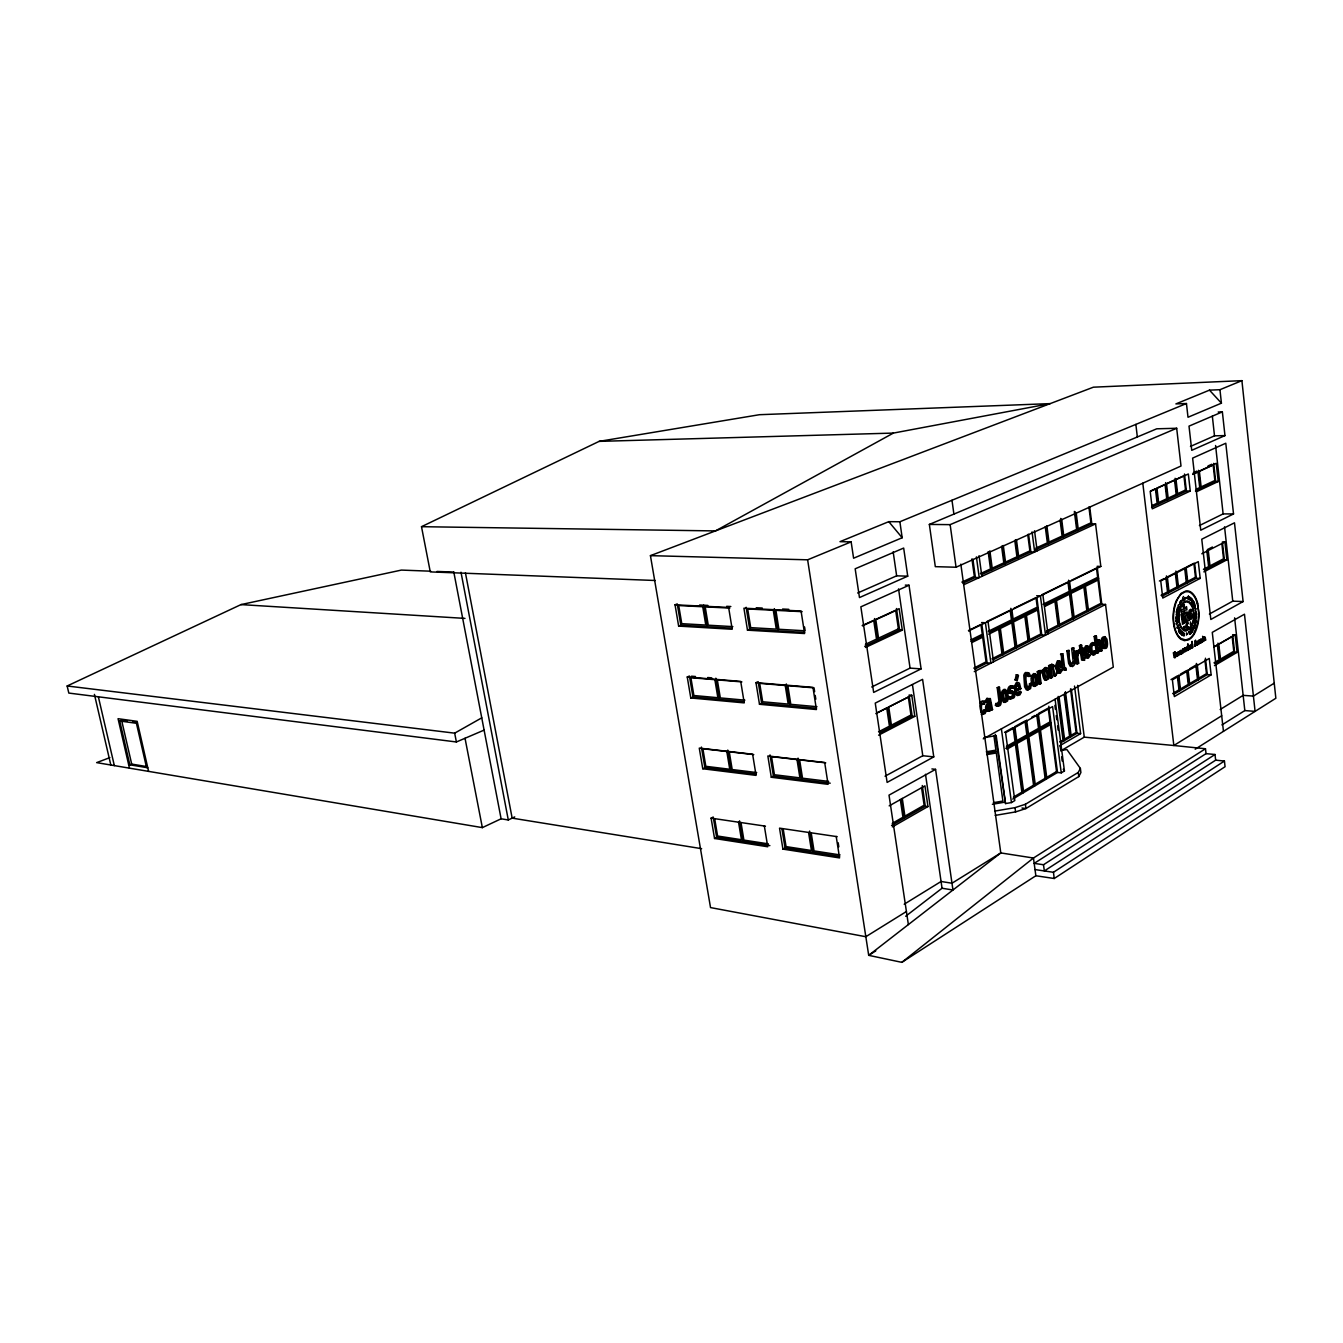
<?xml version="1.0" encoding="UTF-8"?>
<svg xmlns="http://www.w3.org/2000/svg" width="1343" height="1343" viewBox="0 0 1343 1343"><rect width="100%" height="100%" fill="white"/><g stroke="black" fill="none" stroke-linecap="round" stroke-linejoin="round"><path stroke-width="1.5" d="M1186.373 634.735L1187.027 633.913L1186.675 634.803M1190.536 630.874L1190.956 633.006M1176.552 615.363L1177.106 614.406L1176.821 615.262M1191.543 611.501L1191.342 609.688M1195.085 617.209L1195.169 615.95M1175.847 620.281L1175.998 621.54M1186.154 606.717L1186.02 607.64A1.897 0.99 -87.5 0 1 1185.701 607.959L1184.408 608.597L1183.485 604.971L1184.375 604.551M1191.812 632.167L1191.291 630.203M1203.026 638.345L1203.395 641.031M1195.572 612.593L1195.505 610.914M1177.66 620.835L1177.542 619.694M1030.249 684.88L1030.282 683.369L1031.542 683.469L1030.551 688.64L1027.664 690.017L1025.515 685.182L1025.078 675.411A4.717 2.686 -86.3 0 1 1026.992 672.541L1029.057 672.893L1030.551 675.965L1028.268 676.402L1026.824 674.354M1191.862 598.659L1191.442 600.757M1205.007 637.925L1205.024 636.985M1181.689 601.513L1181.571 602.252M1184.392 628.759L1184.711 628.222M1177.207 656.022L1176.904 653.269M1193.608 605.525L1193.407 605.189A3.559 1.83 -87.6 0 1 1193.222 604.602L1193.255 603.645A2.82 1.444 -87.5 0 1 1193.507 603.141L1193.86 602.285M1187.38 598.139L1187.9 599.129L1188.454 597.937M1183.905 626.56L1184.66 629.38M987.844 709.423L989.858 707.157L991.134 707.257L991.487 708.886C987.76 716.742 983.899 702.909 990.563 702.742L990.899 704.487C985.342 704.706 989.455 713.116 991.134 707.257M1191.291 598.592L1190.183 598.055A2.166 1.125 -87.6 0 0 1190.066 598.659L1190.486 600.203M1190.486 622.816L1190.553 621.91M1196.244 620.55L1195.858 622.531M1175.024 657.264L1175.394 656.19A3.811 1.981 -86.8 0 0 1175.377 655.367L1174.705 651.909M1191.258 624.411L1190.972 624.931M1030.282 683.369L1028.184 687.616L1026.707 687.901M1031.542 683.469L1030.534 684.007C1027.513 697.873 1022.376 668.159 1029.527 676.503M1176.25 612.324L1176.535 611.031L1177.895 612.089M1195.958 618.015L1196.093 618.871M1195.102 613.449L1195.102 613.684A4.432 2.283 -87.4 0 0 1195.102 614.322L1195.136 614.624M1190.704 600.573L1190.15 600.203A1.981 1.024 -87.6 0 1 1189.73 598.458L1189.864 597.719A2.434 1.259 -87.6 0 1 1190.049 597.333L1191.308 598.39M1178.113 612.123L1177.929 613.197L1176.586 612.072M1204.621 640.342L1204.856 638.21M1182.444 623.152L1181.202 615.06M1175.175 651.791L1175.578 656.223M1179.221 608.261L1179.523 607.59A2.333 1.225 -87.5 0 0 1179.624 607.002L1178.936 605.878M1189.059 596.661L1188.857 598.726M1188.454 596.292L1188.169 598.239M1194.498 644.674L1195.052 646.352L1194.951 640.812M1204.923 640.359L1205.292 637.656L1205.645 639.906M1177.307 628.104L1177.71 626.123A12.121 6.279 -87.2 0 1 1178.214 624.747L1178.365 624.931A3.173 1.645 -87.2 0 1 1178.533 625.553M1178.818 609.403L1178.298 611.099M1189.411 596.88L1189.26 599.28M1194.515 622.094L1194.179 623.169M1204.184 638.093L1204.52 637.22M1177.945 654.041L1178.113 652.245M1192.45 602.403L1193.037 600.674M1195.539 640.107L1195.673 645.681M1194.682 624.042L1194.901 625.452M1201.951 638.966L1202.673 641.534M1175.796 617.159L1175.763 617.511A2.602 1.36 -87.3 0 0 1175.897 618.67L1176.166 619.022M1175.864 653.923L1176.233 652.832M1198.863 642.139L1199.215 643.985L1199.97 641.769M1198.376 643.146L1198.09 644.237A2.753 1.41 -87 0 1 1197.1 645.076M1199.803 642.81L1198.678 643.247M1187.598 644.774L1187.917 643.717L1188.572 648.854M1191.778 642.424L1192.08 641.366L1192.752 646.503M1090.634 647.192L1091.809 644.623L1094.545 645.295L1095.065 643.65A3.878 2.115 -86.9 0 0 1093.655 642.625L1091.557 644.12L1091.02 649.206M1189.965 648.568L1189.545 647.041M1076.566 653.487L1076.465 655.619L1077.707 655.703L1080.158 650.549L1077.841 651.405L1077.707 655.703M1038.962 673.481L1038.861 675.663L1040.12 675.747C1038.962 672.222 1043.041 672.944 1042.672 670.459L1040.254 671.382L1040.12 675.747M1175.528 656.828L1175.36 657.348A1.947 1.007 -86.8 0 1 1174.672 657.852L1174.269 657.516M1195.706 623.605L1195.119 625.435M1176.77 609.856L1177.391 607.724M1180.766 601.647L1181.034 600.674M1190.301 624.243L1190.687 624.747M1073.812 663.576L1074.064 662.149M1106.061 646.453L1106.548 644.439A14.84 8.108 -86.9 0 0 1105.977 639.788L1104.483 638.613L1103.459 641.131A14.723 7.974 -87 0 0 1104.03 645.782L1105.524 646.973L1106.212 645.345M1176.418 653.504L1176.384 653.823A2.166 1.125 -86.9 0 0 1176.418 654.326L1176.921 656.324M999.947 702.12L998.672 705.495L996.556 706.233L995.415 705.209L996.019 703.463L997.295 703.564A2.82 1.628 -85.9 0 0 998.47 704.353L1000.182 701.147L998.47 687.767L999.511 687.23C998.873 688.153 1005.353 710.044 996.674 705.31L995.415 705.209M1047.741 677.779L1048.245 675.68A15.361 8.679 -86.3 0 0 1047.624 670.896L1046.029 669.704L1044.921 672.339A15.243 8.545 -86.5 0 0 1045.559 677.124L1047.154 678.316L1048.01 675.193A22.949 12.994 -86.3 0 0 1047.893 673.615M1049.756 667.353L1051.754 663.962L1053.751 666.883M1006.931 698.595L1006.31 700.895M1181.79 632.268L1181.42 634.4L1182.411 634.416A2.401 1.242 -87.1 0 0 1182.528 632.519L1182.36 632.15A2.434 1.259 -87.1 0 0 1181.991 632.033M1075.911 651.254L1074.954 651.758L1076.465 663.643L1077.724 663.727L1078.664 663.207L1077.153 651.338L1075.911 651.254L1076.465 655.619L1077.019 650.633L1080.158 650.549M1038.861 675.663L1039.448 670.577L1042.672 670.459M1177.828 627.382L1177.71 626.123L1177.207 627.92M1182.629 598.693L1182.713 599.935M1176.619 616.739L1176.35 618.149M1183.032 613.869L1184.006 622.749M1188.857 649.693L1187.699 650.398A3.139 1.628 -87 0 1 1187.262 650.549L1186.641 649.978A2.434 1.259 -86.9 0 1 1186.473 649.24L1187.531 646.789L1188.236 649.357M1015.157 679.843L1016.282 674.757L1017.541 674.841L1018.447 675.714L1017.188 680.632L1015.157 679.843L1017.188 680.632M1016.416 679.927L1017.541 674.841M1010.406 699.132L1008.559 698.427L1008.962 696.614L1010.238 696.715C1013.226 699.72 1015.711 691.544 1011.699 693.441C1006.914 694.348 1009.13 683.419 1013.663 686.424L1013.26 688.204L1010.977 687.75M1013.26 688.204L1011.313 688.036C1006.629 693.508 1016.617 689.026 1014.838 694.868A3.341 1.914 -86 0 1 1014.049 697.705L1010.708 699.099L1010.238 696.715M1195.522 621.104L1195.438 620.063A31.359 16.183 -86.9 0 0 1194.901 619.643A11.617 5.96 -87.3 0 0 1194.716 620.466L1194.649 621.759M1193.675 625.687L1193.373 627.131A3.475 1.779 -87.3 0 0 1193.642 627.718L1194.363 628.071A1.779 0.923 -87.2 0 0 1194.011 625.066L1193.591 625.25A2.501 1.293 -87.2 0 0 1193.306 625.804A1.83 0.94 -87.2 0 0 1193.558 628.39L1194.28 628.222M1011.984 688.12L1012.404 686.323C1007.905 683.369 1005.655 694.046 1010.339 693.374C1014.435 691.292 1012.018 699.636 1008.962 696.614M1187.682 644.925L1187.615 646.571A1.696 0.873 -86.9 0 0 1187.397 646.654A2.686 1.393 -86.9 0 0 1186.675 647.41L1186.473 649.24M1191.694 601.295L1192.181 599.398M1202.64 636.364L1202.925 640.477A2.804 1.427 -87.1 0 0 1203.11 641.215L1203.815 641.333M1176.904 617.411L1176.434 618.955M1178.667 631.109L1179.607 628.994M1178.281 626.023L1178.566 627.215M1008.862 689.748L1009.449 688.388M1194.85 604.149L1193.877 605.592M1195.975 621.54L1195.774 622.514M1191.409 632.939L1191.073 633.376A17.358 8.931 -86.9 0 0 1190.536 633.879L1190.301 634.114M1196.512 615.195L1196.579 614.859A2.082 1.074 -87.4 0 0 1196.596 614.271L1196.495 613.231M1201.162 642.307L1201.246 641.853A6.833 3.509 -87 0 0 1201.062 639.772L1200.743 639.302M1196.613 642.038L1196.764 641.736A1.712 0.873 -87 0 1 1197.268 641.45C1199.484 641.685 1195.891 641.769 1196.68 643.784A2.72 1.393 -87 0 0 1197.301 644.522L1197.721 644.405A2.82 1.444 -87 0 0 1198.124 643.65L1198.309 643.196M1174.101 652.329L1174.806 657.231M1194.968 606.6L1194.414 608.211M1090.717 648.635C1089.878 652.648 1094.579 658.557 1096.106 652.043L1094.058 650.986L1092.195 653.168L1090.952 650.566M1095.3 651.053C1092.547 658.456 1089.492 642.105 1094.545 645.295M1190.57 633.426L1190.267 631.378M1192.718 600.052L1192.097 601.933M1187.162 621.154L1187.061 614.859A3.324 1.712 -87.4 0 0 1186.859 613.969M1176.048 617.142L1176.065 618.166M980.743 703.883L984.402 703.967L984.99 702.204A4.13 2.401 -85.8 0 0 983.395 701.164C978.426 703.027 979.92 711.219 982.606 714.442L985.107 713.536L986.215 711.068L984.016 709.943L982.673 712.159L981.297 711.975M985.292 710.061L983.949 712.277L982.556 712.075C981.028 710.128 980.407 701.516 984.402 703.967M1189.848 649.307L1189.344 647.192M987.978 699.888L990.244 710.011L991.52 710.111L989.774 700.324L987.256 701.919L985.074 701.18L987.071 698.175L989.539 699.149M987.256 701.919L986.333 701.281L987.676 698.763L990.328 698.528L992.544 709.574L991.52 710.111M1093.286 645.228L1093.806 643.582A3.861 2.115 -86.9 0 0 1092.413 642.558C1087.998 643.969 1088.653 654.813 1093.084 654.897M1191.107 629.817L1191.56 629.061L1192.131 631.663M1089.408 654.343C1084.976 662.267 1085.295 641.115 1088.804 650.482L1085.765 652.161L1085.983 653.84L1089.895 651.741L1088.636 646.688A3.525 1.931 -86.8 0 0 1086.806 646.033L1085.043 649.676L1085.967 656.878L1088.434 658.137L1090.197 655.317L1088.166 654.276L1086.269 656.324L1085.245 655.031M1088.602 656.207L1088.166 654.276M996.674 705.31L997.295 703.564M1061.272 669.435C1056.723 677.56 1056.991 656.022 1060.634 665.524L1057.512 667.253L1057.73 668.965L1061.776 666.783L1060.466 661.663A3.576 1.998 -86.6 0 0 1058.569 661.008L1056.756 664.735L1057.713 672.037L1060.282 673.296L1062.078 670.409L1060.013 669.351L1058.771 671.315L1057.21 670.677M1060.013 669.351L1060.047 672.155L1057.562 673.33L1055.464 666.162L1057.327 660.924A3.576 1.998 -86.6 0 1 1059.224 661.579L1060.517 666.699L1061.776 666.783M1020.865 688.674L1015.358 690.856L1020.865 688.674L1019.488 683.453A3.66 2.098 -86.1 0 0 1017.507 682.815L1015.593 686.642L1016.181 692.87L1017.776 695.489L1019.857 694.935L1021.2 692.384L1020.327 691.393L1017.02 693.492L1015.593 690.738M1020.327 691.393C1019.421 695.54 1015.711 692.35 1016.651 689.278C1014.485 681.438 1024.373 687.196 1016.382 689.211L1016.617 690.957M1192.399 630.018L1193.037 628.977M1178.365 610.091L1178.6 608.765M1195.22 605.592L1194.196 606.65M1036.024 684.913L1036.897 681.757A15.461 8.78 -86.2 0 0 1036.259 676.956L1034.647 675.764L1033.539 678.4A15.344 8.646 -86.3 0 0 1034.177 683.234L1035.151 684.544L1036.376 683.872M1185.886 647.544L1185.886 651.372L1185.584 648.719M1192.987 602.822L1192.5 603.192A12.91 6.681 -87.4 0 0 1192.114 602.604L1191.946 602.352M1043.813 671.047L1045.408 669.519L1046.365 670.812A15.361 8.679 -86.3 0 1 1046.986 675.596L1045.257 678.349M1183.569 596.477L1182.679 597.786M1002.952 692.081L1002.415 694.213A15.596 8.948 -86 0 0 1002.785 697.739M1176.602 624.294L1177.828 622.229M1178.533 631.126L1179.439 627.97M1199.769 642.39L1199.014 641.131M1189.999 631.025L1190.217 630.673A2.115 1.091 -87.2 0 1 1190.536 630.455M1029.292 688.539L1029.745 687.498M1179.255 628.44L1178.499 630.035M1184.358 605.391L1184.173 605.978A1.998 1.041 -87.5 0 0 1184.157 606.633L1184.408 608.597M1196.277 618.804L1196.579 616.739M1183.065 649.508L1183.317 652.564M1193.457 604.149L1194.095 602.923M1194.632 604.014L1193.893 605.257L1193.172 604.115M1188.941 598.038L1189.378 597.165M1177.223 618.569L1177.442 617.679M1015.61 685.652C1017.826 682.11 1017.474 688.17 1019.673 687.465M995.213 815.402L1015.593 811.911L1025.968 808.52L1078.782 776.59L1080.897 772.544L1080.376 768.414L1066.846 749.528L1061.054 750.468M1184.476 622.497L1183.72 610.947L1182.344 611.82M1019.555 693.307L1017.222 695.523L1014.922 692.77L1014.318 686.558L1016.231 682.714A3.66 2.098 -86.1 0 1 1017.641 682.731M994.626 811.138L1015.006 807.647L1025.397 804.272L1078.244 772.46L1080.376 768.414M1195.941 612.442L1195.874 610.931M1188.924 647.242L1189.545 648.904M1178.566 604.635L1178.281 605.206A2.552 1.326 -87.5 0 0 1178.08 605.676L1178.147 607.221M1185.097 598.575L1185.013 597.685M985.98 701.801L986.585 700.71M1184.979 651.775L1184.644 652.01A2.132 1.108 -86.9 0 1 1184.358 651.909L1185.5 650.767L1184.627 649.458A2.652 1.377 -87 0 1 1184.341 649.29M1188.656 626.761L1188.756 627.366A4.298 2.216 -87.3 0 1 1188.001 628.406A2.199 1.142 -87.2 0 1 1187.615 628.608M1093.873 654.242L1094.478 653.252M1180.094 601.832L1180.732 605.089M1179.154 631.462L1179.792 632.671M1186.205 597.383L1185.987 598.558M983.831 713.418L984.503 712.344M1096.392 640.779C1101.361 635.81 1102.25 648.3 1101.982 650.667L1099.799 651.086C1098.641 649.492 1100.505 640.443 1096.711 642.206M1192.332 627.903L1192.399 627.802A2.501 1.293 -87.2 0 0 1192.131 628.289L1192.131 629.951M1180.396 601.379L1180.497 604.316L1179.607 603.225M1186.457 621.826L1184.543 622.883M1183.771 632.738L1184.09 635.071M1189.21 614.389L1189.932 613.063A1.863 0.957 -87.4 0 0 1190.251 613.214L1191.375 613.298A2.367 1.209 -87.4 0 1 1191.627 613.382L1191.812 613.55A2.417 1.242 -87.4 0 1 1192.198 614.523A4.23 2.182 -87.4 0 1 1192.332 616.303A2.166 1.108 -87.4 0 1 1192.248 617.058A3.609 1.863 -87.4 0 1 1191.409 618.905A4.063 2.098 -87.4 0 1 1190.771 619.375A6.765 3.492 -87.4 0 1 1190.016 619.559L1189.529 618.502A25.366 13.195 -87.3 0 0 1189.462 617.243L1189.428 616.79M989.338 710.531L989.858 707.157M1180.212 632.503L1179.171 632.335M1181.689 632.637L1181.101 634.299L1182.31 635.222M1184.073 623.102L1182.26 624.159M1181.068 614.674L1182.982 613.633M1182.797 649.189L1183.317 652.816M979.735 702.725L982.119 701.046A4.113 2.401 -85.8 0 1 983.378 701.634M1189.159 620.365L1187.279 621.389M1195.774 609.101L1195.085 609.89A1.763 0.907 -87.4 0 0 1194.884 610.242M1186.289 633.292L1186.406 633.191A2.401 1.242 -87.1 0 1 1186.742 633.073M1177.693 622.397L1176.451 623.387M1202.74 641.753L1201.935 639.369M1181.605 650.784L1180.732 651.54M1012.186 698.293L1012.79 697.605A3.341 1.914 -86 0 0 1013.226 696.782M1180.598 605.189L1180.161 603.964M1186.104 626.577L1187.128 625.452A2.048 1.058 -87.2 0 1 1187.296 624.394L1188.37 623.353M1179.07 606.683L1178.986 606.767A11.718 6.111 -87.6 0 1 1178.55 607.137L1178.348 607.271M1191.879 632.419L1191.98 632.301A6.833 3.525 -87.1 0 1 1192.248 632.016M1176.434 613.667L1176.199 614.825M1183.771 626.929L1183.435 629.128L1184.09 628.558M1193.02 647.326C1188.656 651.271 1192.248 639.671 1192.399 646.99M1183.015 600.992L1185.097 599.851M1182.595 605.508L1183.485 604.971M1192.836 631.042L1193.222 629.145M987.155 705.83L990.899 704.487M1098.608 639.772L1097.332 641.753L1097.516 645.093L1096.224 643.868M1195.186 749.209L1275.85 698.259L1241.906 380.657L1219.948 389.705L1221.425 403.169L1188.001 417.253L1186.457 403.521L899.877 521.755L902.177 537.737L853.594 558.218L851.143 541.867L807.63 559.813L868.703 955.343L901.841 962.343L1033.455 858.026L1205.477 748.756L1206.031 753.641L1034.177 863.381L1043.494 864.741L1215.012 754.497L1215.65 760.172L1044.334 870.952L1043.494 864.741M1105.155 648.233C1100.051 650.919 1099.329 634.702 1104.853 637.136M1184.845 627.92L1184.543 626.291M1087.712 657.65L1085.782 658.154L1084.321 655.602L1083.784 649.609L1085.564 645.949A3.509 1.931 -86.8 0 1 1087.394 646.621M1035.487 685.702L1033.371 686.34C1030.988 683.117 1029.51 675.697 1033.875 673.531L1035.621 675.009M1005.756 701.701L1003.574 702.372C1001.072 699.115 999.578 691.511 1004.077 689.328L1004.765 689.463M905.669 916.262L942.047 888.243L952.959 890.006L935.567 769.354L931.908 768.935M1072.738 665.641L1070.287 666.397L1068.642 663.425L1066.946 650.902L1069.162 650.465C1067.937 673.145 1079.47 663.828 1072.872 648.501L1073.829 647.997C1073.04 653.168 1078.849 663.241 1072.302 666.632L1069.884 663.509L1067.903 650.381M1182.982 649.122L1183.452 648.551A10.19 5.288 -86.9 0 1 1183.586 649.357L1183.619 649.794M901.841 962.343L1035.856 875.754L1054.255 878.507L1225.068 766.702L1224.43 761.028L1215.65 760.172M1035.017 869.576L1053.432 872.295L1224.43 761.028M1179.523 651.17L1179.624 654.847L1178.365 652.178M875.787 950.878L868.703 955.343L1000.787 852.923L1033.455 858.026L1035.856 875.754M1178.415 655.602L1177.794 653.134M1221.912 724.935L1244.827 710.581L1255.084 711.37L1244.474 614.204L1212.276 632.368L1223.456 731.347M906.424 911.511L865.815 936.726L710.531 907.583L650.432 555.649L1093.403 387.187L1241.906 380.657M1221.694 715.785L1173.849 745.499L1084.271 737.139L1060.903 750.787M1274.238 683.167L1253.422 696.094L1243.148 695.355L1220.166 709.507M1189.008 631.512L1189.797 634.081M1176.871 656.458L1175.998 654.142M904.208 904.208L941.057 881.495L951.986 883.224L1000.787 852.923L960.833 564.144M1199.87 639.704L1200.676 641.87A1.914 0.99 -87 0 0 1200.81 642.39M1012.723 799.085L1057.512 772.46L1061.255 772.863L1064.428 770.966L1055.078 699.233M995.264 734.352L1005.521 803.567L1011.447 802.56L1014.804 800.562L1005.571 732.69L1052.593 706.586L1061.255 772.863M1200.776 639.167L1201.733 641.954M1013.377 797.188L1021.872 792.152L1015.409 744.408L1006.847 749.243M1211.134 674.841L1174.353 696.581L1172.389 679.827L1209.271 658.439L1211.134 674.841L1207.307 674.589L1173.614 694.449M1172.657 693.559L1178.986 689.832L1177.341 675.915L1171.012 679.592M1214.458 665.624L1237.104 652.345L1235.174 634.819L1232.673 634.702L1234.603 652.211L1214.945 663.711M1214.005 662.854L1219.091 659.866L1217.413 644.858L1214.005 646.806M1060.651 742.763L1077.019 733.295L1080.611 733.631L1074.518 686.055M1180.363 674.169L1186.641 670.543L1188.236 684.393L1180.43 688.993L1178.801 675.076M1189.596 668.78L1195.841 665.171L1197.436 679.021L1189.663 683.604L1188.051 669.687M1059.56 745.835L1080.611 733.631M1059.627 741.94L1063.018 739.976L1057.579 698.142M1214.206 646.856L1235.174 634.819M892.239 823.377L902.949 817.266L900.314 799.505M891.551 825.458L925.293 806.203L927.963 806.539L924.941 785.856L889.184 805.867M892.34 826.902L927.963 806.539M484.101 730.105L456.385 741.974L68.812 693.072L67.15 685.988L454.673 733.16L481.751 717.85M1006.461 746.406L1015.023 741.571L1013.142 727.57L1004.547 732.321M1005.823 748.37L1050.998 722.819M1031.659 717.296L1035 715.433M1243.098 601.546L1210.832 619.476L1201.767 539.231L1234.486 522.813L1243.098 601.546L1232.756 601.16L1209.388 614.053M935.567 769.354L889.016 795.14L908.372 924.588M421.501 526.691L599.112 441.377L759.483 414.702L1050.176 403.622L893.38 433.084L715.433 530.921L421.501 526.691L430.28 571.9L655.233 580.495M837.226 836.672L779.528 828.144L782.919 849.112L785.034 847.953L839.61 856.414M983.244 738.851L1113.297 667.118L1105.541 604.451L1101.814 604.3L1046.046 632.788M933.771 756.898L887.119 782.415L875.25 703.111L922.591 679.357L933.771 756.898L922.792 755.723L885.054 776.204M1065.788 668.159L1064.68 667.975L1062.817 653.806L1060.584 654.242C1063.236 657.147 1058.922 670.795 1064.764 669.956L1066.023 670.039L1065.788 668.159L1064.529 668.075L1064.764 669.956M1084.372 658.204L1083.297 658.02L1081.635 645.261L1080.393 645.194L1079.436 645.698L1081.619 660.084L1084.607 660.084L1084.372 658.204L1083.113 658.137L1082.71 660.336M1038.878 683.856L1041.127 683.419L1039.532 671.299L1038.273 671.215L1037.283 671.735L1038.878 683.856L1041.127 683.419M1050.192 677.779L1052.425 677.342L1050.847 665.289L1049.588 665.205L1048.614 665.725L1050.192 677.779L1052.425 677.342M1053.902 675.781L1056.135 675.344C1059.543 669.099 1050.092 658.137 1051.435 669.687L1053.046 666.195L1055.162 675.865L1053.902 675.781L1052.694 667.27L1051.166 666.229M1076.465 663.643L1078.664 663.207M1096.274 652.983L1098.456 652.564L1096.392 636.078L1095.149 636.011L1094.209 636.515L1096.274 652.983L1098.456 652.564M1099.799 651.086L1101.982 650.667M1055.162 675.865L1056.135 675.344M1066.023 670.039C1060.181 670.879 1064.479 657.231 1061.843 654.326L1062.817 653.806M1182.176 599.7L1185.516 597.92M1180.766 601.782L1181.605 600.808M1039.532 671.299L1037.283 671.735M1048.614 665.725L1050.847 665.289M1074.954 651.758L1077.153 651.338M1079.302 649.458L1083.096 648.182L1083.314 649.928L1080.779 651.288L1079.52 651.221L1079.302 649.458L1083.096 648.182M1079.436 645.698L1081.635 645.261M1028.268 676.402L1030.551 675.965M996.019 703.463A2.82 1.628 -85.9 0 0 997.211 704.236L998.907 701.046L997.211 687.683L999.511 687.23M1071.227 664.466L1073.107 661.041L1071.63 648.417L1073.829 647.997M1069.162 650.465L1066.946 650.902M1094.209 636.515L1096.392 636.078M716.658 837.361L713.217 817.031L711.102 818.139L714.543 838.485L716.658 837.361L769.858 845.603M1162.064 596.242L1196.344 578.262L1200.189 578.363L1198.275 561.643L1160.755 580.965L1162.753 598.055L1200.189 578.363M1181.504 653.621L1182.26 652.329L1182.109 653.168A1.981 1.024 -86.9 0 1 1181.068 654.159A1.981 1.024 -86.9 0 1 1180.245 652.799M1204.386 570.221L1224.363 559.779L1226.881 559.846L1224.917 541.984L1222.399 541.934L1224.363 559.779M1203.865 571.883L1226.881 559.846M1161.074 595.285L1167.52 591.91L1165.842 577.708M1203.429 569.298L1208.616 566.595L1206.887 551.268M1205.661 640.124L1204.235 640.493L1204.016 637.17M878.54 731.817L889.435 726.177L886.733 708.063L875.804 713.62M879.665 732.959L912.166 716.104L914.835 716.339L911.763 695.254L909.093 695.036L912.166 716.104M878.591 735.175L914.835 716.339M1159.395 581.015L1164.23 578.531M1176.233 621.188L1177.358 620.735M974.279 671.651L1105.541 604.451M771.285 777.261L828.077 784.329L824.686 762.505L767.843 755.975L771.285 777.261L773.434 776.17L830.209 783.187M973.793 668.126L986.047 661.864L982.673 637.203L972.114 642.441M992.024 658.825L1001.962 653.756L998.655 629.296L988.683 634.232M1046.466 631.059L1057.982 625.183L1054.927 601.429L1045.005 606.331M1212.41 547.021L1207.424 549.572L1209.455 567.569M974.867 669.133L987.122 662.871L990.916 663.123L985.409 622.749L981.599 622.564M993.031 659.849L1041.748 634.97L1045.525 635.172L1040.405 595.906L1036.628 595.772M1201.817 553.786L1224.917 541.984M877.214 712.797L911.763 695.254M1176.065 620.298L1177.291 619.946M921.097 668.898L873.655 692.417L860.863 606.835L909.026 585.246L921.097 668.898L910.067 668.109L871.708 687.012M1233.529 513.949L1200.76 530.2L1192.618 458.114L1225.79 443.24L1233.529 513.949L1223.12 513.899L1199.4 525.583M971.039 639.839L982.27 634.282L980.927 624.445L968.471 630.522M988.398 631.26L1011.447 619.895L1010.154 610.192L987.055 621.456M1043.091 604.266L1069.162 591.407L1067.97 581.989L1041.95 594.68M971.023 641.417L983.345 635.323M989.287 632.385L1038.257 608.178M1044.418 605.122L1098.591 578.346M702.758 768.75L756.075 775.381L752.617 754.229L699.267 748.101L702.758 768.75L704.89 767.692L756.143 774.038M1013.696 608.463L1035.99 597.585L1037.249 607.154L1013.126 619.056L1011.833 609.369M1071.345 580.344L1096.492 568.072L1097.651 577.339L1070.74 590.618L1069.548 581.217M968.639 630.941L1100.824 566.427L1095.569 523.904L1091.825 523.871L1035.235 549.925M109.857 757.62L96.646 762.623L482.355 827.624L501.107 818.794L508.292 819.969L514.722 816.913M761.649 703.262L758.157 681.656L755.975 682.664L759.483 704.286L761.649 703.262L816.527 708.281M865.463 647.46L902.295 630.136L899.155 608.664L862.189 625.603M1196.697 491.639L1218.235 481.499L1216.221 463.335L1192.819 474.062M67.15 685.988L240.985 604.602L401.389 570.087L430.683 571.195M1190.267 491.034L1152.26 508.829L1150.212 491.42L1188.337 473.995L1190.267 491.034L1186.406 491.051L1151.589 507.318M865.429 644.304L876.509 639.117L873.773 620.667L862.659 625.754M1196.227 489.221L1199.719 487.576L1197.973 472.014L1192.702 474.415M864.724 646.369L899.609 629.985L902.295 630.136M1195.438 491.034L1215.7 481.516L1218.235 481.499M1152.227 505.522L1157.129 503.239L1155.433 488.751L1150.515 491.001M1196.428 616.555L1195.287 616.252M962.965 583.198L975.404 577.473L979.232 577.591L976.411 556.892M981.414 574.703L1030.887 551.923L1034.681 552.007L1032.045 531.895M964.207 584.524L1095.569 523.904M961.873 582.123L974.33 576.399L971.929 558.906M980.407 573.612L990.496 568.962L988.146 551.62M1035.671 548.213L1047.355 542.841L1045.257 526.624M1178.718 651.624L1178.6 651.691A4.298 2.233 -86.9 0 1 1178.197 651.842L1178.499 655.115M1193.373 472.669L1196.798 471.108M1208.012 465.971L1211.789 464.242M1201.817 642.34L1200.793 643.062M692.954 696.983L689.429 676.033L687.247 676.99L690.789 697.974L692.954 696.983L744.324 701.684M1186.054 609.806L1184.56 610.494L1184.996 613.818L1185.483 613.079A2.988 1.544 -87.4 0 1 1185.835 612.542L1187.078 611.955A2.753 1.427 -87.4 0 1 1187.43 612.391A1.947 1.007 -87.4 0 1 1187.665 612.979L1189.126 619.946M956.048 567.233L1181.001 466.021L1176.686 428.266L1156.743 428.803L929.356 524.425L935.316 566.662L956.048 567.233L950.139 524.643L1176.686 428.266M907.734 576.181L859.47 597.568L855.172 568.794L903.671 548.062L907.734 576.181L896.654 575.828L857.64 593.018M1224.967 435.585L1191.745 450.325L1189.008 426.134L1222.365 411.881L1224.967 435.585L1214.508 435.837L1190.452 446.43M747.48 630.169L804.575 633.543L801.066 611.015L743.921 608.194L747.48 630.169L749.679 629.212L804.709 632.435M1196.294 613.079L1195.354 613.382M1186.624 613.768L1185.265 616.538L1185.718 620.399A3.072 1.595 -87.3 0 0 1185.869 621.104L1186.003 621.339M680.834 625.183L677.241 603.914L675.042 604.803L678.635 626.107L680.834 625.183L732.304 628.205M899.877 521.755L888.781 521.655L839.996 541.665L851.143 541.867M1219.948 389.705L1209.472 390.142L1175.897 403.907L1186.457 403.521M131.698 764.083L129.835 764.805L119.745 720.973L121.609 720.284L131.698 764.083L146.555 766.551M1179.07 627.601L1177.492 628.071M1199.316 639.889L1199.148 639.939A1.964 1.007 -87 0 0 1198.762 640.275L1198.846 641.635A2.686 1.377 -87.1 0 0 1199.181 641.87M1195.388 614.12L1196.344 614.003M982.925 714.14L981.347 714.325M1184.61 648.249L1184.325 650.096A2.552 1.326 -86.9 0 0 1184.627 650.18A3.005 1.561 -86.9 0 1 1184.979 650.264L1185.181 650.516M1046.147 680.146L1044.753 680.229C1042.403 677.023 1040.926 669.653 1045.257 667.488L1047.171 667.723L1048.614 670.224A22.965 12.994 -86.3 0 1 1049.269 675.277L1048.631 678.903L1046.012 680.313L1044.552 677.779L1043.947 671.332L1045.089 668.327L1046.482 668.126M1028.05 689.882L1026.405 689.916L1024.591 686.827L1023.819 675.328A4.717 2.686 -86.3 0 1 1025.716 672.44L1028.385 673.548M988.582 711.102C984.066 711.958 984.889 702.674 989.304 702.641L990.563 702.742M1192.064 623.975L1190.234 623.907M1083.969 660.42L1082.492 659.312L1080.695 645.765M1004.094 700.425L1005.907 697.605A15.73 9.082 -85.9 0 0 1005.252 692.703L1003.574 691.527M1033.388 675.68L1035 676.855A15.461 8.797 -86.2 0 1 1035.638 681.673L1035.117 683.788L1033.338 684.04M983.915 737.71L996.204 735.595L1005.521 803.567M986.282 751.795L995.902 750.133L993.971 736.031M987.39 753.054L997.597 751.308M986.669 754.632L996.305 752.987L1002.902 801.049L993.333 802.678M992.393 804.289L1004.581 802.191M1103.241 638.546L1104.735 639.721A14.84 8.108 -86.9 0 1 1105.306 644.355L1104.282 646.89L1102.788 645.714M1186.524 647.83L1186.792 647.779A1.696 0.873 -86.9 0 0 1186.759 648.753A2.384 1.225 -86.9 0 0 1186.96 649.576L1187.716 650.113A2.014 1.041 -86.9 0 0 1188.152 649.743M1085.782 647.762L1088.804 650.549M1179.993 629.397L1180.061 629.397A1.83 0.94 -87.2 0 1 1180.564 629.85A2.434 1.259 -87.2 0 1 1180.933 631.646L1180.799 632.385A2.283 1.192 -87.2 0 1 1180.531 632.922L1180.01 633.157A3.576 1.863 -87.2 0 1 1179.624 632.906L1179.439 632.738M1218.185 412.016L1222.365 411.881M599.112 441.377L893.38 433.084M929.356 524.425L950.139 524.643M1097.097 566.326L1100.824 566.427M650.432 555.649L807.63 559.813M905.333 585.112L909.026 585.246M436.962 571.446L453.699 572.068M699.636 605.005L707.879 605.408M726.664 606.314L730.844 606.516M756.21 607.758L762.253 608.043M782.6 609.034L788.794 609.336M675.042 604.803L728.628 607.439L732.187 629.263L678.635 626.107M729.837 608.094L705.209 606.868L708.248 625.2L732.858 626.627M802.174 611.669L775.918 610.36L778.906 629.279L805.162 630.807L804.558 626.98M1093.806 643.582L1095.065 643.65M1234.603 652.211L1237.104 652.345M1071.63 648.417L1072.872 648.501M1083.314 649.928L1082.072 649.861L1081.854 648.098M1096.106 652.043L1094.058 650.986M1089.895 651.741L1088.653 651.674L1087.864 647.595M1079.755 652.597L1078.026 652.161M1076.062 653.386L1077.304 653.47M1088.955 655.233L1090.197 655.317M1060.584 654.242L1061.843 654.326M240.985 604.602L464.98 618.401M1083.365 660.001L1084.607 660.084M1060.651 665.574L1059.392 665.49L1058.15 662.687M1060.836 670.325L1062.078 670.409M1042.252 672.558L1040.489 672.104M1038.441 673.397L1039.7 673.481M1018.447 675.714L1016.282 674.757M1029.258 683.923L1030.534 684.007M1012.404 686.323L1013.663 686.424M997.211 687.683L998.47 687.767M1021.2 692.384L1019.068 691.309M1012.555 695.019L1013.814 695.12M1008.559 698.427L1009.835 698.528M691.46 676.201L695.523 676.519M707.711 677.527L711.773 677.862M985.074 701.18L986.333 701.281M687.247 676.99L740.715 681.405L744.223 702.893L690.789 697.974M755.975 682.664L812.968 687.364L816.426 709.54L759.483 704.286M741.89 681.908L717.33 679.877L720.318 697.924L744.878 700.156M983.714 702.104L984.99 702.204M989.841 707.744L991.1 707.845M991.268 709.457L992.544 709.574M986.215 711.068L984.016 709.943M816.98 706.703L790.809 704.336L787.854 685.702L814.059 687.868L814.63 691.645M1206.031 753.641L1215.012 754.497M1205.477 748.756L1173.849 745.499L1142.809 483.161M753.776 754.598L729.249 751.778L732.204 769.556L756.697 772.561M825.727 762.858L799.622 759.869L802.526 778.201L828.614 781.408M1021.989 808.016L1025.968 808.52L1025.397 804.272M123.472 720.553L127.182 721.057M132.756 721.846L136.466 722.349M119.745 720.973L136.432 723.306L146.555 767.575M711.102 818.139L765.46 826.163M768.347 843.857L743.904 840.097L741 822.587M840.08 854.92L814.043 850.908L811.189 832.861M714.543 838.485L767.743 846.761L764.335 825.928M782.919 849.112L839.56 857.925L836.202 836.454M701.634 848.675L512.153 818.139L465.433 572.84M128.626 764.603L147.78 767.776M1195.388 617.109L1196.244 617.411M1177.089 617.192L1177.358 617.444A2.266 1.175 -87.3 0 1 1177.559 618.418M1194.447 608.362L1195.404 608.463M1176.904 616.42L1177.341 616.79A1.998 1.041 -87.3 0 1 1177.492 617.26M1189.596 645.395L1190.603 648.602M1181.118 653.605L1181.051 653.554A3.576 1.847 -86.9 0 1 1180.531 652.58L1180.447 652.228M1190.251 618.183L1190.351 618.233A2.854 1.477 -87.4 0 0 1190.838 618.25L1191.459 615.564A1.779 0.923 -87.4 0 0 1191.056 615.245L1189.948 615.128A2.82 1.461 -87.4 0 1 1189.529 614.859M1188.387 596.023L1187.783 597.618M1191.207 609.453L1191.157 609.42A2.434 1.259 -87.4 0 0 1190.637 609.369A7.101 3.66 -87.4 0 0 1189.613 610.024A2.014 1.041 -87.4 0 0 1189.059 611.115A3.828 1.964 -87.4 0 0 1188.891 612.912A2.417 1.242 -87.4 0 0 1188.991 613.701A2.955 1.528 -87.4 0 0 1189.143 614.221M1182.092 650.348L1180.917 650.247A3.441 1.779 -86.9 0 0 1180.413 651.137L1180.279 652.782M1195.085 646.05L1194.666 644.64L1194.733 645.513M1177.022 609.823L1178.113 611.082M1194.347 623.236L1195.27 624.176M1181.404 633.812L1181.101 633.141A2.233 1.158 -87.1 0 1 1181.252 632.486L1181.353 632.268A2.837 1.477 -87.1 0 1 1181.639 631.865L1182.176 631.714A2.636 1.377 -87.1 0 1 1182.478 631.949M1209.472 390.142L1221.425 403.169M1189.848 612.962L1189.797 612.844A1.863 0.957 -87.4 0 1 1189.697 611.518L1190.435 610.511A2.182 1.125 -87.4 0 1 1190.704 610.612L1191.174 611.753M1195.471 623.572L1194.548 622.413M888.781 521.655L902.177 537.737M1194.363 628.071L1194.447 627.265A1.83 0.94 -87.2 0 0 1194.33 626.325M1189.025 631.781L1189.394 634.215M1063.236 769.237L1064.428 770.966M1009.013 691.158L1012.471 691.125L1013.495 693.576M1183.351 635.894L1184.425 635.726L1184.106 634.198A2.082 1.074 -87.2 0 1 1183.905 633.879L1183.804 633.577M1173.329 652.698L1174.168 657.163M1070.153 663.996L1069.297 661.192M1005.37 689.966L1005.873 690.822M1183.049 606.331L1183.099 606.432A1.679 0.873 -87.5 0 1 1183.233 606.918L1183.519 609.168L1182.226 609.84A1.796 0.94 -87.5 0 1 1181.924 609.856L1181.639 609.353M1179.943 629.531L1180.631 631.059M1200.558 642.877L1200.071 640.107M1195.858 617.83L1194.968 618.922M1195.32 620.886L1194.951 620.449A2.787 1.427 -87.3 0 0 1194.8 621.423L1194.834 621.725M1044.72 677.93L1044.3 677.04A15.226 8.545 -86.5 0 1 1043.763 673.682M1191.862 642.575L1191.795 644.204A1.712 0.89 -87 0 0 1191.476 644.287A2.669 1.377 -87 0 0 1190.838 645.043L1190.637 646.554M1194.011 601.765L1194.397 602.638M1202.959 637.724L1202.74 636.532M1190.032 617.914L1189.814 616.588M1179.624 651.456L1179.59 654.192L1178.869 651.909M1028.889 674.589L1029.292 675.865M1197.15 601.58L1198.98 613.214A24.443 12.641 -87.4 0 1 1198.577 620.483A25.215 13.044 -87.4 0 1 1194.632 633.325A24.342 12.591 -87.4 0 1 1192.315 636.767A25.567 13.229 -87.4 0 1 1188.555 639.872L1184.408 640.661L1180.782 639.201A25.265 13.077 -87.4 0 1 1175.108 630.438A25.047 12.96 -87.4 0 1 1176.3 600.606L1181.101 593.371L1186.037 590.886A24.98 12.926 -87.4 0 1 1197.15 601.58L1197.788 603.813M1018.733 684.376L1019.152 685.753M1195.371 605.559L1194.85 608.077L1196.126 608.883M98.375 696.849L114.34 765.611M94.413 694.381L110.814 765.006M1177.643 655.585L1177.291 653.319M129.448 768.146L118.05 718.69L137.171 721.342L148.603 771.386M1186.54 606.6L1186.927 609.974M1181.622 612.844L1181.236 609.453M454.673 733.16L456.385 741.974M465.031 738.281L482.355 827.624M460.985 572.202L508.292 819.969M453.783 571.95L501.107 818.794M1184.828 647.779L1184.979 649.038M1025.28 684.544L1025.515 685.736M714.677 818.726L717.598 836.034L741.454 839.711L738.549 822.218M701.415 747.061L704.89 767.692M703.715 605.189L707.291 626.728M715.836 678.181L719.344 699.401M727.772 750.066L731.23 770.949M739.523 820.858L742.931 841.44M746.137 607.271L749.679 629.212M769.992 754.9L773.434 776.17M781.945 828.916L785.034 847.953M783.17 828.765L786.058 846.594L811.441 850.505L808.57 832.475M774.34 608.631L777.866 630.857M786.293 683.956L789.751 705.83M798.044 758.107L801.469 779.628M809.628 831.082L812.985 852.285M815.218 695.405L815.805 699.166M838.183 842.749L838.804 846.812M902.278 798.397L904.913 816.141L924.118 805.212L921.55 787.619M874.545 618.569L877.768 640.258M887.79 707.895L890.661 727.251M901.354 799.286L904.158 818.256M893.162 551.839L896.654 575.828M898.551 588.905L910.067 668.109M912.451 684.628L922.792 755.723M925.495 774.29L942.047 888.243M896.486 608.53L899.609 629.985M922.288 785.537L925.293 806.203M951.986 500.267L953.899 514.1M1015.006 807.647L1015.593 811.911M998.252 687.129L998.772 691.024M979.047 555.717L981.867 576.382M988.012 621.473L993.518 661.797M1001.391 728.846L1011.447 802.56M972.92 559.326L975.404 577.473M981.834 624.377L987.122 662.871M1014.083 727.537L1022.879 793.041M989.875 550.848L992.208 568.173L1003.809 562.851L1001.593 546.265M989.12 552.04L991.554 570.036M999.31 627.416L1003.003 654.763M1053.432 872.295L1054.255 878.507M1003.305 545.493L1005.521 562.062L1016.936 556.808L1014.754 540.339M1026.64 720.083L1028.503 734L1038.508 728.359L1036.678 714.51M1002.466 546.047L1004.849 563.909M1010.809 608.345L1016.114 648.065M1025.867 720.99L1034.58 786.091M1027.731 534.497L1029.88 550.865L1018.615 556.052L1016.433 539.584M1048.833 706.284L1057.512 772.46M1038.273 671.215L1040.137 683.956M1015.627 540.121L1017.96 557.882M1025.464 614.49L1029.023 641.467M1037.585 714.745L1046.113 779.225M1064.781 692.77L1070.505 737.072M1064.193 694.583L1069.582 736.182L1064.546 739.103L1059.107 697.286M1058.166 696.413L1063.958 740.866M1054.406 671.601L1054.876 675.26M1034.53 530.787L1037.149 550.865M1042.856 594.714L1047.96 633.93M1049.873 665.809L1051.435 677.862M1054.893 705.31L1055.43 709.423M1056.236 715.618L1056.773 719.747M1057.596 725.925L1058.133 730.055M1060.282 746.557L1060.819 750.687M1061.625 756.864L1062.162 760.994M1028.587 534.296L1030.887 551.923M1036.897 597.836L1041.748 634.97M1077.657 685.35L1084.271 737.139M1073.275 653.269L1073.947 658.624M1071.345 689.16L1077.019 733.295M1070.505 688.892L1076.096 732.422L1071.093 735.309L1065.452 691.662M1046.885 525.885L1048.984 542.085L1062.112 536.058L1060.063 519.959M1078.244 772.46L1078.782 776.59M1046.096 526.422L1048.346 543.881M1055.531 599.616L1058.955 626.174M1080.393 645.194L1080.914 649.273M1081.434 653.353L1081.954 657.432M1080.544 649.525L1080.779 651.288M1061.658 519.237L1063.706 535.32L1076.616 529.394L1074.35 511.431M1060.718 518.432L1063.085 537.099M1068.575 580.21L1073.477 618.77M1076.196 651.842L1077.724 663.727M1088.904 506.983L1090.885 522.83L1078.177 528.672L1076.179 512.707M1101.042 651.17L1099.061 641.702L1097.516 645.093M1100.068 645.261L1100.723 650.6M1095.468 636.582L1097.516 653.067M1096.274 645.026L1096.744 648.753M1075.239 511.918L1077.573 530.435M1084.473 585.313L1087.763 611.468M1176.367 624.898L1176.267 623.152M1089.794 507.536L1091.825 523.871M1097.349 568.324L1101.814 604.3M1135.859 424.405L1137.336 436.962M1182.008 614.02L1183.133 623.773M1165.623 482.624L1167.604 499.831M1175.864 571.077L1177.828 587.965M1187.43 670.845L1189.109 685.316M1156.239 488.919L1158.052 504.296M1166.429 575.929L1168.41 592.918M1178.164 676.217L1179.859 690.772M1197.234 664.399L1198.812 678.165L1206.467 673.666L1204.906 659.967M1175.091 478.309L1177.072 495.416M1185.416 568.156L1187.145 583.08M1196.378 663.459L1198.275 679.927M1198.527 470.319L1200.575 488.617M1217.95 643.146L1219.931 660.79M1184.476 474.029L1186.406 491.051M1194.649 563.405L1196.344 578.262M1205.443 658.221L1207.307 674.589M1213.686 463.369L1215.7 481.516M1221.861 543.63L1223.54 558.806L1209.993 565.873L1208.28 550.563M1212.343 416.162L1214.508 435.837M1215.583 445.523L1223.12 513.899M1224.547 526.842L1232.756 601.16M1234.603 617.847L1244.827 710.581M999.847 698.83L999.998 700.576M1188.891 646.99L1188.975 648.3M1190.939 647.863L1190.922 646.268A2.367 1.225 -87 0 0 1191.123 647.208L1191.879 647.762A2.014 1.041 -87 0 0 1192.315 647.393M1197.083 645.211A1.981 1.024 -87 0 1 1196.361 642.609A1.981 1.024 -87 0 1 1197.872 641.534M1180.833 631.176A1.83 0.94 -87.2 0 1 1180.413 632.654M1182.444 632.049A1.779 0.923 -87.1 0 1 1182.965 633.695A1.779 0.923 -87.1 0 1 1182.327 635.357M1186.927 633.275A2.518 1.309 -87.1 0 1 1187.027 633.913M1189.73 614.658A2.182 1.125 -87.4 0 1 1189.428 614.187M1187.531 628.658A2.955 1.528 -87.2 0 1 1186.02 625.318A2.955 1.528 -87.2 0 1 1188.135 622.934M1188.673 626.795A1.83 0.94 -87.2 0 1 1187.632 627.131A1.83 0.94 -87.2 0 1 1187.128 625.452M1006.276 692.014A23.502 13.615 -85.8 0 1 1006.847 695.573M1036.007 676.184A23.1 13.161 -86.2 0 1 1036.276 677.678M1105.658 639.1A22.176 12.137 -86.9 0 1 1106.145 642.474M1178.902 616.286L1179.171 620.667A14.269 7.387 -87.4 0 0 1187.967 629.464A12.792 6.614 -87.4 0 0 1189.613 628.171A15.159 7.84 -87.4 0 0 1191.963 624.243L1192.332 623.27A13.027 6.732 -87.4 0 0 1193.155 620.197A15.931 8.243 -87.4 0 0 1193.625 616.504A12.809 6.631 -87.4 0 0 1193.054 609.621A16.771 8.679 -87.4 0 0 1192.03 606.499L1189.243 602.688L1186.289 601.865A13.732 7.101 -87.4 0 0 1183.905 602.973L1180.514 608.026L1178.902 616.286M1002.65 693.307L1003.305 699.888L1004.833 702.473L1007.586 700.996L1008.24 697.269A23.519 13.615 -85.8 0 0 1007.552 692.115L1005.336 689.429L1002.65 693.307M1032.532 677.409L1033.153 683.889L1034.63 686.441L1037.283 685.014L1037.938 681.354A23.116 13.161 -86.2 0 0 1037.266 676.268L1035.134 673.615L1032.532 677.409M1102.536 640.158C1100.27 645.815 1107.32 653.42 1107.505 644.052A22.193 12.137 -86.9 0 0 1106.901 639.167L1104.936 636.565L1102.536 640.158M1007.166 697.705L1006.025 700.408L1004.346 699.216A15.596 8.948 -86 0 1 1003.691 694.314L1004.833 691.628L1006.511 692.803A15.73 9.082 -85.9 0 1 1007.166 697.705M1174.101 609.873L1173.816 611.938A23.956 12.389 -87.4 0 0 1177.408 634.332A24.929 12.893 -87.4 0 0 1181.034 638.529L1185.634 639.956L1189.361 638.647A24.98 12.926 -87.4 0 0 1193.44 634.366L1197.704 623.387A25.987 13.447 -87.4 0 0 1198.594 615.06A23.654 12.238 -87.4 0 0 1196.076 599.985A24.812 12.842 -87.4 0 0 1192.903 594.731L1191.426 593.304A23.805 12.322 -87.4 0 0 1188.236 591.726L1185.349 591.759L1181.37 593.908A24.61 12.725 -87.4 0 0 1175.343 604.585L1174.101 609.873M1193.356 621.49L1190.251 628.44L1186.121 631.042A16.485 8.528 -87.4 0 1 1184.593 630.874A12.926 6.681 -87.3 0 1 1182.898 629.934L1180.178 626.224L1178.634 620.231A15.176 7.84 -87.4 0 1 1183.065 602.772L1186.473 601.026A12.238 6.329 -87.4 0 1 1189.176 601.731L1191.342 603.964A11.751 6.077 -87.4 0 1 1192.5 606.079L1194.128 615.312A16.435 8.511 -87.4 0 1 1193.944 618.183A13.077 6.765 -87.4 0 1 1193.356 621.49M1033.573 785.185L1023.534 791.161L1017.087 743.451L1027.227 737.727L1033.573 785.185M1045.123 778.336L1035.218 784.228L1028.872 736.803L1038.878 731.146L1045.123 778.336M1056.538 771.553L1046.751 777.379L1040.506 730.223L1050.377 724.649L1056.538 771.553M1233.781 651.288L1220.468 659.077L1218.773 644.069L1232.135 636.397L1233.781 651.288M1026.841 734.923L1016.752 740.614L1014.855 726.613L1024.978 720.99L1026.841 734.923M1050.008 721.879L1040.137 727.436L1038.307 713.603L1048.211 708.114L1050.008 721.879M1176.938 586.975L1168.981 591.138L1167.336 576.936L1175.293 572.84L1176.938 586.975M1186.289 582.123L1178.382 586.27L1176.737 572.051L1184.66 567.971L1186.289 582.123M1195.471 577.272L1187.699 581.334L1186.087 567.283L1193.877 563.288L1195.471 577.272M910.957 715.03L891.433 725.153L888.747 707.056L908.338 697.101L910.957 715.03M1015.09 647.057L1003.657 652.883L1000.367 628.457L1011.833 622.766L1015.09 647.057M1028.016 640.477L1016.769 646.201L1013.512 621.927L1024.827 616.336L1028.016 640.477M1040.758 633.98L1029.661 639.621L1026.472 615.514L1037.619 609.991L1040.758 633.98M1072.52 617.78L1059.577 624.377L1056.521 600.64L1069.515 594.194L1072.52 617.78M1086.823 610.494L1074.098 616.974L1071.093 593.421L1083.868 587.092L1086.823 610.494M1100.874 603.326L1088.367 609.705L1085.429 586.32L1097.986 580.092L1100.874 603.326M898.383 628.86L878.54 638.16L875.821 619.727L895.714 610.595L898.383 628.86M1214.861 480.492L1201.129 486.921L1199.383 471.359L1213.149 465.047L1214.861 480.492M1166.714 498.773L1158.623 502.534L1156.944 488.08L1165.036 484.37L1166.714 498.773M1185.533 489.994L1177.643 493.67L1175.998 479.367L1183.905 475.758L1185.533 489.994M1176.199 494.392L1168.175 498.135L1166.496 483.665L1174.537 479.988L1176.199 494.392M702.742 606.751L678.719 605.559L681.774 623.672L705.78 625.049L702.742 606.751M773.283 610.242L747.682 608.967L750.703 627.651L776.288 629.128L773.283 610.242M714.862 679.676L690.89 677.695L693.895 695.523L717.867 697.705L714.862 679.676M785.235 685.484L759.702 683.386L762.673 701.768L788.19 704.085L785.235 685.484M726.798 751.492L702.876 748.739L705.83 766.316L729.753 769.254L726.798 751.492M797.003 759.567L771.52 756.629L774.441 774.743L799.908 777.866L797.003 759.567"/></g></svg>
